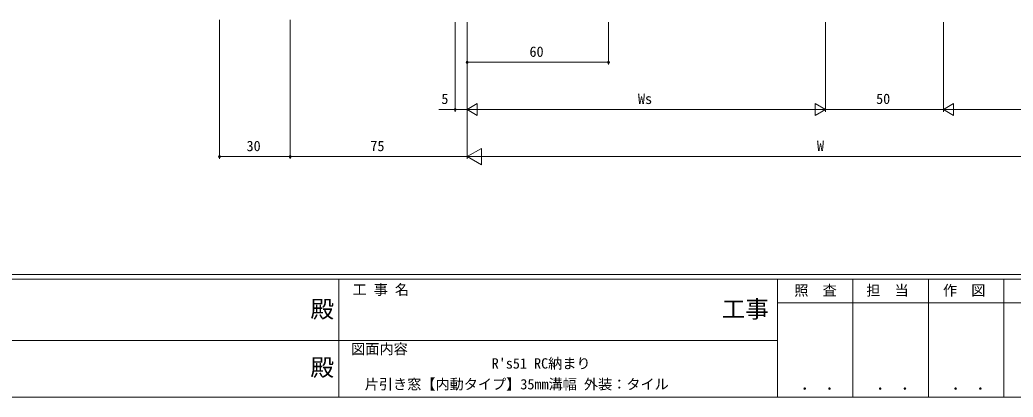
# Model space of a CAD drawing. Units: millimetres, scale not verified. Extents: x -567 to 567, y -403 to 403.
# Drawn here: x -148.1 to 273.2, y -403 to -243 of the extents above; entities that cross this region are included whole.
import ezdxf
from ezdxf.enums import TextEntityAlignment as Align

# ---------------------------------------------------------------- set-up
doc = ezdxf.new("R2010")
doc.units = ezdxf.units.MM
doc.header["$LTSCALE"] = 2
doc.layers.add('0-0_0', color=3, linetype='Continuous')
doc.layers.add('0-7_YSS_K', color=6, linetype='Continuous', lineweight=9)
doc.layers.add('0-9_YSS_KE', color=7, linetype='Continuous', lineweight=9)
doc.styles.add('ＭＳ ゴシック', font='')
doc.styles.get('ＭＳ ゴシック').set_extended_font_data('MS Gothic')

msp = doc.modelspace()

# ---------------------------------------------------------------- linework, layer by layer
at = {"layer": '0-7_YSS_K'}
for p, q in [((-63.403, -243), (-63.403, -302)), ((-33.403, -243), (-33.403, -302)), ((-33.403, -244), (-33.403, -302)), ((36.597, -244), (36.597, -282)), ((41.597, -244), (41.597, -302)), ((41.597, -244), (41.597, -302)), ((41.597, -244), (41.597, -262)), ((41.597, -244), (41.597, -282)), ((41.597, -244), (41.597, -282)), ((101.597, -244), (101.597, -262)), ((193.597, -244), (193.597, -282)), ((193.597, -244), (193.597, -282)), ((243.597, -244), (243.597, -282)), ((243.597, -244), (243.597, -282)), ((41.597, -261), (101.597, -261)), ((41.597, -281), (45.927, -278.5)), ((41.597, -281), (45.927, -283.5)), ((41.597, -281), (50.257, -281)), ((45.927, -283.5), (45.927, -278.5)), ((46.597, -281), (188.597, -281)), ((193.597, -281), (184.937, -281)), ((193.597, -281), (189.267, -278.5)), ((189.267, -278.5), (189.267, -283.5)), ((193.597, -281), (189.267, -283.5)), ((243.597, -281), (193.597, -281)), ((243.597, -281), (247.928, -278.5)), ((243.597, -281), (247.928, -283.5)), ((243.597, -281), (252.258, -281)), ((247.928, -283.5), (247.928, -278.5)), ((248.597, -281), (336.596, -281)), ((41.597, -301), (47.659, -297.5)), ((47.659, -304.5), (47.659, -297.5)), ((-33.403, -301), (-63.403, -301)), ((41.597, -301), (-33.403, -301)), ((41.597, -301), (47.659, -304.5)), ((41.597, -301), (53.721, -301)), ((48.597, -301), (334.596, -301))]:
    msp.add_line(p, q, dxfattribs=at)
msp.add_lwpolyline([(41.597, -281), (36.597, -281), (29.697, -281)], dxfattribs=at)
for centre in [(41.597, -261), (101.597, -261), (36.597, -281), (-63.403, -301), (-33.403, -301), (-33.403, -301)]:
    msp.add_circle(centre, 0.425, dxfattribs=at)
at = {"layer": '0-9_YSS_KE'}
for p, q in [((537.274, -351), (-562.726, -351)), ((483.274, -353), (-562.726, -353)), ((-12.726, -353), (-12.726, -403)), ((173.274, -353), (173.274, -403)), ((205.274, -353), (205.274, -403)), ((237.274, -353), (237.274, -403)), ((269.274, -353), (269.274, -403)), ((270.68, -362.999), (173.274, -362.999)), ((270.68, -362.999), (299.274, -362.999)), ((-194.726, -378.999), (-10.726, -378.999)), ((-10.726, -378.999), (173.274, -378.999)), ((-562.726, -403), (483.274, -403))]:
    msp.add_line(p, q, dxfattribs=at)

# ---------------------------------------------------------------- texts
at = {"layer": '0-0_0', "style": 'ＭＳ ゴシック'}
for s, p in [("R's51 RC納まり", (52.041, -392.213)), ('片引き窓【内動タイプ】35mm溝幅 外装：タイル', (-1.802, -401.035))]:
    msp.add_text(s, height=4.399, dxfattribs=at).set_placement(p, align=Align.BOTTOM_LEFT)
at = {"layer": '0-7_YSS_K', "style": 'ＭＳ ゴシック'}
for s, p in [('60', (68.077, -260)), ('5', (30.697, -280)), ('Ws', (114.077, -280)), ('50', (215.077, -280)), ('30', (-51.923, -300)), ('75', (0.577, -300)), ('W', (189.997, -300))]:
    msp.add_text(s, height=4.399, dxfattribs=at).set_placement(p, align=Align.BOTTOM_LEFT)
at = {"layer": '0-9_YSS_KE', "style": 'ＭＳ ゴシック'}
for s, height, p in [('工 事 名', 4.399, (-6.994, -360.904)), ('照  査', 4.399, (180.401, -361.258)), ('担  当', 4.399, (210.923, -361.258)), ('作  図', 4.399, (243.445, -361.232)), ('殿', 7.331, (-24.843, -371.509)), ('工事', 7.331, (149.605, -371.509)), ('図面内容', 4.399, (-7.558, -386.069)), ('殿', 7.331, (-24.843, -396.254)), (' ． ．', 5.132, (179.638, -401.494)), (' ． ．', 5.132, (211.638, -401.494)), (' ． ．', 5.132, (243.638, -401.494))]:
    msp.add_text(s, height=height, dxfattribs=at).set_placement(p, align=Align.BOTTOM_LEFT)

doc.saveas('drawing.dxf')
